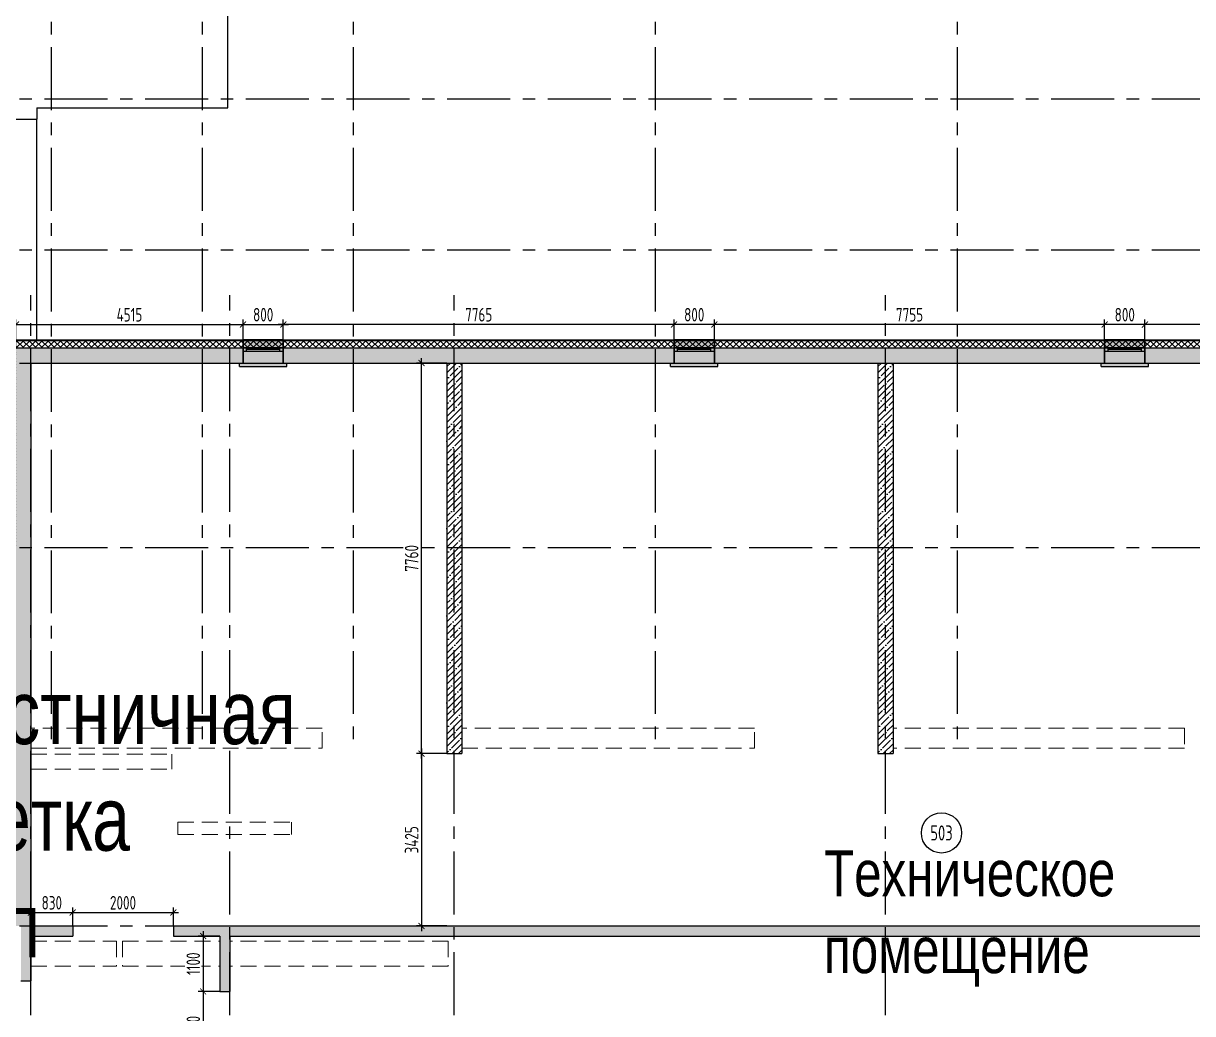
# Model space of a CAD drawing. Header units: millimetres. Extents: x -106726 to 8952771, y -150083 to 686385.
# Drawn here: x 17015 to 40248, y 498219 to 517895 of the extents above; entities that cross this region are included whole.
import ezdxf
from ezdxf import colors
from ezdxf.entities.mleader import LeaderData, LeaderLine
from ezdxf.enums import TextEntityAlignment as Align
from ezdxf.math import Vec2, Vec3

# ---------------------------------------------------------------- set-up
doc = ezdxf.new("R2018")
doc.units = ezdxf.units.MM
doc.linetypes.add('CENTER', pattern=[2, 1.25, -0.25, 0.25, -0.25])
doc.linetypes.add('DASHED', pattern=[19.05, 12.7, -6.35])
doc.layers.get('Defpoints').update_dxf_attribs({"color": 8})
doc.layers.add('АР_Названия помещений', color=124, linetype='Continuous', lineweight=5, plot=False)
doc.layers.add('АР_Номер помещения', color=1, linetype='Continuous', lineweight=25)
doc.styles.add('ISOCPEUR', font='isocpeur.ttf', dxfattribs={"width": 0.7})
doc.styles.get("Standard").update_dxf_attribs({"font": 'arial.ttf'})
doc.dimstyles.new('R_100', dxfattribs={"dimtxt": 270, "dimasz": 120, "dimexe": 100, "dimexo": 0, "dimgap": 60, "dimtad": 1, "dimdec": 0, "dimrnd": 5, "dimzin": 0, "dimdsep": 46, "dimtxsty": 'ISOCPEUR', "dimblk": 'ARCHTICK', "dimcen": 0, "dimdle": 100, "dimclrd": 256, "dimclre": 256, "dimclrt": 256, "dimadec": 0, "dimazin": 0, "dimtfac": 2, "dimtdec": 0, "dimtofl": 0, "dimtmove": 1, "dimatfit": 3, "dimfxl": 1, "dimtvp": 3, "dimtfill": 1, "dimtolj": 1, "dimtzin": 0, "dimarcsym": 0})
pattern_1 = [(45, (-945096.63, 529153.53), (-61.871843, 61.871843), []), (135, (-945096.63, 529153.53), (-61.871843, -61.871843), [])]

# ---------------------------------------------------------------- blocks, each defined once
blk = doc.blocks.new('*U327')
h = blk.add_hatch(color=8)
h.dxf.hatch_style = 1
h.paths.add_polyline_path([(-870, -310), (70, -310), (70, -240), (0, -240), (0, 220), (-800, 220), (-800, -240), (-870, -240)])
at = {"color": 8, "lineweight": 30}
for p, q in [((-800, -240), (-800, 220)), ((0, -240), (0, 220))]:
    blk.add_line(p, q, dxfattribs=at)
at = {"color": 8}
for p, q in [((0, 220), (-800, 220)), ((-800, 70), (0, 70)), ((-800, 0), (0, 0)), ((-730, 0), (-730, 70)), ((-730, 35), (-70, 35)), ((-70, 0), (-70, 70)), ((-870, -310), (-870, -240)), ((-870, -240), (-800, -240)), ((-870, -310), (70, -310)), ((0, -240), (70, -240)), ((70, -310), (70, -240))]:
    blk.add_line(p, q, dxfattribs=at)
blk = doc.blocks.new('_ArchTick')
at = {"color": 8, "linetype": 'ByBlock', "const_width": 0.15}
blk.add_lwpolyline([(-0.5, -0.5), (0.5, 0.5)], dxfattribs=at)
blk = doc.blocks.new('*D703')
at = {"color": 8, "lineweight": -2, "ltscale": 100, "transparency": 16777216}
for p, q in [((20920, 498660), (20486, 498660)), ((20586, 498760), (20586, 497090)), ((20920, 497190), (20486, 497190))]:
    blk.add_line(p, q, dxfattribs=at)
at = {"layer": 'Defpoints', "color": 0, "ltscale": 100, "transparency": 16777216}
for p in [(20920, 498660), (20586, 497190), (20920, 497190)]:
    blk.add_point(p, dxfattribs=at)
at = {"color": 8, "lineweight": -2, "ltscale": 100, "transparency": 16777216, "xscale": 120, "yscale": 120, "zscale": 120}
for p, rotation in [((20586, 498660), 90), ((20586, 497190), 270)]:
    blk.add_blockref('_ArchTick', p, dxfattribs=dict(at, rotation=rotation))
at = {"color": 8, "lineweight": 30, "ltscale": 100, "transparency": 16777216, "insert": (20391, 497925), "char_height": 270, "attachment_point": 5, "rotation": 90, "style": 'ISOCPEUR', "bg_fill": 3, "box_fill_scale": 1.1, "bg_fill_color": 256, "bg_fill_true_color": 13158600, "bg_fill_transparency": 0}
blk.add_mtext('\\A1;1470', dxfattribs=at)
blk = doc.blocks.new('*D706')
at = {"color": 8, "lineweight": -2, "ltscale": 100, "transparency": 16777216}
for p, q in [((20920, 499760), (20486, 499760)), ((20586, 499860), (20586, 498560)), ((20920, 498660), (20486, 498660))]:
    blk.add_line(p, q, dxfattribs=at)
at = {"layer": 'Defpoints', "color": 0, "ltscale": 100, "transparency": 16777216}
for p in [(20920, 499760), (20586, 498660), (20920, 498660)]:
    blk.add_point(p, dxfattribs=at)
at = {"color": 8, "lineweight": -2, "ltscale": 100, "transparency": 16777216, "xscale": 120, "yscale": 120, "zscale": 120}
for p, rotation in [((20586, 499760), 90), ((20586, 498660), 270)]:
    blk.add_blockref('_ArchTick', p, dxfattribs=dict(at, rotation=rotation))
at = {"color": 8, "lineweight": 30, "ltscale": 100, "transparency": 16777216, "insert": (20391, 499210), "char_height": 270, "attachment_point": 5, "rotation": 90, "style": 'ISOCPEUR', "bg_fill": 3, "box_fill_scale": 1.1, "bg_fill_color": 256, "bg_fill_true_color": 13158600, "bg_fill_transparency": 0}
blk.add_mtext('\\A1;1100', dxfattribs=at)
blk = doc.blocks.new('*D674')
at = {"color": 8, "lineweight": -2, "ltscale": 100, "transparency": 16777216}
for p, q in [((17065, 500226), (18095, 500226)), ((17165, 499960), (17165, 500326)), ((17995, 499960), (17995, 500326))]:
    blk.add_line(p, q, dxfattribs=at)
at = {"layer": 'Defpoints', "color": 0, "ltscale": 100, "transparency": 16777216}
for p in [(17995, 500226), (17165, 499960), (17995, 499960)]:
    blk.add_point(p, dxfattribs=at)
at = {"color": 8, "lineweight": -2, "ltscale": 100, "transparency": 16777216, "xscale": 120, "yscale": 120, "zscale": 120, "rotation": 180}
blk.add_blockref('_ArchTick', (17165, 500226), dxfattribs=at)
at = {"color": 8, "lineweight": -2, "ltscale": 100, "transparency": 16777216, "xscale": 120, "yscale": 120, "zscale": 120}
blk.add_blockref('_ArchTick', (17995, 500226), dxfattribs=at)
at = {"color": 8, "lineweight": 30, "ltscale": 100, "transparency": 16777216, "insert": (17580, 500421), "char_height": 270, "attachment_point": 5, "style": 'ISOCPEUR', "bg_fill": 3, "box_fill_scale": 1.1, "bg_fill_color": 256, "bg_fill_true_color": 13158600, "bg_fill_transparency": 0}
blk.add_mtext('\\A1;830', dxfattribs=at)
blk = doc.blocks.new('*D675')
at = {"color": 8, "lineweight": -2, "ltscale": 100, "transparency": 16777216}
for p, q in [((17895, 500226), (20095, 500226)), ((17995, 499960), (17995, 500326)), ((19995, 499960), (19995, 500326))]:
    blk.add_line(p, q, dxfattribs=at)
at = {"layer": 'Defpoints', "color": 0, "ltscale": 100, "transparency": 16777216}
for p in [(19995, 500226), (17995, 499960), (19995, 499960)]:
    blk.add_point(p, dxfattribs=at)
at = {"color": 8, "lineweight": -2, "ltscale": 100, "transparency": 16777216, "xscale": 120, "yscale": 120, "zscale": 120, "rotation": 180}
blk.add_blockref('_ArchTick', (17995, 500226), dxfattribs=at)
at = {"color": 8, "lineweight": -2, "ltscale": 100, "transparency": 16777216, "xscale": 120, "yscale": 120, "zscale": 120}
blk.add_blockref('_ArchTick', (19995, 500226), dxfattribs=at)
at = {"color": 8, "lineweight": 30, "ltscale": 100, "transparency": 16777216, "insert": (18995, 500421), "char_height": 270, "attachment_point": 5, "style": 'ISOCPEUR', "bg_fill": 3, "box_fill_scale": 1.1, "bg_fill_color": 256, "bg_fill_true_color": 13158600, "bg_fill_transparency": 0}
blk.add_mtext('\\A1;2000', dxfattribs=at)
blk = doc.blocks.new('*D676')
at = {"color": 8, "lineweight": -2, "ltscale": 100, "transparency": 16777216}
for p, q in [((24925, 503485), (24925, 499860)), ((25430, 503385), (24825, 503385)), ((25430, 499960), (24825, 499960))]:
    blk.add_line(p, q, dxfattribs=at)
at = {"layer": 'Defpoints', "color": 0, "ltscale": 100, "transparency": 16777216}
for p in [(25430, 503385), (24925, 499960), (25430, 499960)]:
    blk.add_point(p, dxfattribs=at)
at = {"color": 8, "lineweight": -2, "ltscale": 100, "transparency": 16777216, "xscale": 120, "yscale": 120, "zscale": 120}
for p, rotation in [((24925, 503385), 90), ((24925, 499960), 270)]:
    blk.add_blockref('_ArchTick', p, dxfattribs=dict(at, rotation=rotation))
at = {"color": 8, "lineweight": 30, "ltscale": 100, "transparency": 16777216, "insert": (24730, 501672), "char_height": 270, "attachment_point": 5, "rotation": 90, "style": 'ISOCPEUR', "bg_fill": 3, "box_fill_scale": 1.1, "bg_fill_color": 256, "bg_fill_true_color": 13158600, "bg_fill_transparency": 0}
blk.add_mtext('\\A1;3425', dxfattribs=at)
blk = doc.blocks.new('*D677')
at = {"color": 8, "lineweight": -2, "ltscale": 100, "transparency": 16777216}
for p, q in [((25430, 511145), (24825, 511145)), ((24925, 503285), (24925, 511245)), ((25430, 503385), (24825, 503385))]:
    blk.add_line(p, q, dxfattribs=at)
at = {"layer": 'Defpoints', "color": 0, "ltscale": 100, "transparency": 16777216}
for p in [(24925, 511145), (25430, 511145), (25430, 503385)]:
    blk.add_point(p, dxfattribs=at)
at = {"color": 8, "lineweight": -2, "ltscale": 100, "transparency": 16777216, "xscale": 120, "yscale": 120, "zscale": 120}
for p, rotation in [((24925, 511145), 90), ((24925, 503385), 270)]:
    blk.add_blockref('_ArchTick', p, dxfattribs=dict(at, rotation=rotation))
at = {"color": 8, "lineweight": 30, "ltscale": 100, "transparency": 16777216, "insert": (24730, 507265), "char_height": 270, "attachment_point": 5, "rotation": 90, "style": 'ISOCPEUR', "bg_fill": 3, "box_fill_scale": 1.1, "bg_fill_color": 256, "bg_fill_true_color": 13158600, "bg_fill_transparency": 0}
blk.add_mtext('\\A1;7760', dxfattribs=at)
blk = doc.blocks.new('*D678')
at = {"color": 8, "lineweight": -2, "ltscale": 100, "transparency": 16777216}
for p, q in [((16765, 511911), (21480, 511911)), ((16865, 511445), (16865, 512011)), ((21380, 511445), (21380, 512011))]:
    blk.add_line(p, q, dxfattribs=at)
at = {"layer": 'Defpoints', "color": 0, "ltscale": 100, "transparency": 16777216}
for p in [(21380, 511911), (16865, 511445), (21380, 511445)]:
    blk.add_point(p, dxfattribs=at)
at = {"color": 8, "lineweight": -2, "ltscale": 100, "transparency": 16777216, "xscale": 120, "yscale": 120, "zscale": 120, "rotation": 180}
blk.add_blockref('_ArchTick', (16865, 511911), dxfattribs=at)
at = {"color": 8, "lineweight": -2, "ltscale": 100, "transparency": 16777216, "xscale": 120, "yscale": 120, "zscale": 120}
blk.add_blockref('_ArchTick', (21380, 511911), dxfattribs=at)
at = {"color": 8, "lineweight": 30, "ltscale": 100, "transparency": 16777216, "insert": (19123, 512106), "char_height": 270, "attachment_point": 5, "style": 'ISOCPEUR', "bg_fill": 3, "box_fill_scale": 1.1, "bg_fill_color": 256, "bg_fill_true_color": 13158600, "bg_fill_transparency": 0}
blk.add_mtext('\\A1;4515', dxfattribs=at)
blk = doc.blocks.new('*D679')
at = {"color": 8, "lineweight": -2, "ltscale": 100, "transparency": 16777216}
for p, q in [((21280, 511911), (22280, 511911)), ((21380, 511605), (21380, 512011)), ((22180, 511605), (22180, 512011))]:
    blk.add_line(p, q, dxfattribs=at)
at = {"layer": 'Defpoints', "color": 0, "ltscale": 100, "transparency": 16777216}
for p in [(22180, 511911), (21380, 511605), (22180, 511605)]:
    blk.add_point(p, dxfattribs=at)
at = {"color": 8, "lineweight": -2, "ltscale": 100, "transparency": 16777216, "xscale": 120, "yscale": 120, "zscale": 120, "rotation": 180}
blk.add_blockref('_ArchTick', (21380, 511911), dxfattribs=at)
at = {"color": 8, "lineweight": -2, "ltscale": 100, "transparency": 16777216, "xscale": 120, "yscale": 120, "zscale": 120}
blk.add_blockref('_ArchTick', (22180, 511911), dxfattribs=at)
at = {"color": 8, "lineweight": 30, "ltscale": 100, "transparency": 16777216, "insert": (21780, 512106), "char_height": 270, "attachment_point": 5, "style": 'ISOCPEUR', "bg_fill": 3, "box_fill_scale": 1.1, "bg_fill_color": 256, "bg_fill_true_color": 13158600, "bg_fill_transparency": 0}
blk.add_mtext('\\A1;800', dxfattribs=at)
blk = doc.blocks.new('*D680')
at = {"color": 8, "lineweight": -2, "ltscale": 100, "transparency": 16777216}
for p, q in [((30045, 511911), (22080, 511911)), ((22180, 511605), (22180, 512011)), ((29945, 511605), (29945, 512011))]:
    blk.add_line(p, q, dxfattribs=at)
at = {"layer": 'Defpoints', "color": 0, "ltscale": 100, "transparency": 16777216}
for p in [(22180, 511911), (22180, 511605), (29945, 511605)]:
    blk.add_point(p, dxfattribs=at)
at = {"color": 8, "lineweight": -2, "ltscale": 100, "transparency": 16777216, "xscale": 120, "yscale": 120, "zscale": 120, "rotation": 180}
blk.add_blockref('_ArchTick', (22180, 511911), dxfattribs=at)
at = {"color": 8, "lineweight": -2, "ltscale": 100, "transparency": 16777216, "xscale": 120, "yscale": 120, "zscale": 120}
blk.add_blockref('_ArchTick', (29945, 511911), dxfattribs=at)
at = {"color": 8, "lineweight": 30, "ltscale": 100, "transparency": 16777216, "insert": (26063, 512106), "char_height": 270, "attachment_point": 5, "style": 'ISOCPEUR', "bg_fill": 3, "box_fill_scale": 1.1, "bg_fill_color": 256, "bg_fill_true_color": 13158600, "bg_fill_transparency": 0}
blk.add_mtext('\\A1;7765', dxfattribs=at)
blk = doc.blocks.new('*D681')
at = {"color": 8, "lineweight": -2, "ltscale": 100, "transparency": 16777216}
for p, q in [((30845, 511911), (29845, 511911)), ((29945, 511605), (29945, 512011)), ((30745, 511605), (30745, 512011))]:
    blk.add_line(p, q, dxfattribs=at)
at = {"layer": 'Defpoints', "color": 0, "ltscale": 100, "transparency": 16777216}
for p in [(29945, 511911), (29945, 511605), (30745, 511605)]:
    blk.add_point(p, dxfattribs=at)
at = {"color": 8, "lineweight": -2, "ltscale": 100, "transparency": 16777216, "xscale": 120, "yscale": 120, "zscale": 120, "rotation": 180}
blk.add_blockref('_ArchTick', (29945, 511911), dxfattribs=at)
at = {"color": 8, "lineweight": -2, "ltscale": 100, "transparency": 16777216, "xscale": 120, "yscale": 120, "zscale": 120}
blk.add_blockref('_ArchTick', (30745, 511911), dxfattribs=at)
at = {"color": 8, "lineweight": 30, "ltscale": 100, "transparency": 16777216, "insert": (30345, 512106), "char_height": 270, "attachment_point": 5, "style": 'ISOCPEUR', "bg_fill": 3, "box_fill_scale": 1.1, "bg_fill_color": 256, "bg_fill_true_color": 13158600, "bg_fill_transparency": 0}
blk.add_mtext('\\A1;800', dxfattribs=at)
blk = doc.blocks.new('*D682')
at = {"color": 8, "lineweight": -2, "ltscale": 100, "transparency": 16777216}
for p, q in [((38600, 511911), (30645, 511911)), ((30745, 511605), (30745, 512011)), ((38500, 511605), (38500, 512011))]:
    blk.add_line(p, q, dxfattribs=at)
at = {"layer": 'Defpoints', "color": 0, "ltscale": 100, "transparency": 16777216}
for p in [(30745, 511911), (30745, 511605), (38500, 511605)]:
    blk.add_point(p, dxfattribs=at)
at = {"color": 8, "lineweight": -2, "ltscale": 100, "transparency": 16777216, "xscale": 120, "yscale": 120, "zscale": 120, "rotation": 180}
blk.add_blockref('_ArchTick', (30745, 511911), dxfattribs=at)
at = {"color": 8, "lineweight": -2, "ltscale": 100, "transparency": 16777216, "xscale": 120, "yscale": 120, "zscale": 120}
blk.add_blockref('_ArchTick', (38500, 511911), dxfattribs=at)
at = {"color": 8, "lineweight": 30, "ltscale": 100, "transparency": 16777216, "insert": (34623, 512106), "char_height": 270, "attachment_point": 5, "style": 'ISOCPEUR', "bg_fill": 3, "box_fill_scale": 1.1, "bg_fill_color": 256, "bg_fill_true_color": 13158600, "bg_fill_transparency": 0}
blk.add_mtext('\\A1;7755', dxfattribs=at)
blk = doc.blocks.new('*D683')
at = {"color": 8, "lineweight": -2, "ltscale": 100, "transparency": 16777216}
for p, q in [((39400, 511911), (38400, 511911)), ((38500, 511605), (38500, 512011)), ((39300, 511605), (39300, 512011))]:
    blk.add_line(p, q, dxfattribs=at)
at = {"layer": 'Defpoints', "color": 0, "ltscale": 100, "transparency": 16777216}
for p in [(38500, 511911), (38500, 511605), (39300, 511605)]:
    blk.add_point(p, dxfattribs=at)
at = {"color": 8, "lineweight": -2, "ltscale": 100, "transparency": 16777216, "xscale": 120, "yscale": 120, "zscale": 120, "rotation": 180}
blk.add_blockref('_ArchTick', (38500, 511911), dxfattribs=at)
at = {"color": 8, "lineweight": -2, "ltscale": 100, "transparency": 16777216, "xscale": 120, "yscale": 120, "zscale": 120}
blk.add_blockref('_ArchTick', (39300, 511911), dxfattribs=at)
at = {"color": 8, "lineweight": 30, "ltscale": 100, "transparency": 16777216, "insert": (38900, 512106), "char_height": 270, "attachment_point": 5, "style": 'ISOCPEUR', "bg_fill": 3, "box_fill_scale": 1.1, "bg_fill_color": 256, "bg_fill_true_color": 13158600, "bg_fill_transparency": 0}
blk.add_mtext('\\A1;800', dxfattribs=at)
blk = doc.blocks.new('*D684')
at = {"color": 8, "lineweight": -2, "ltscale": 100, "transparency": 16777216}
for p, q in [((47285, 511911), (39200, 511911)), ((39300, 511605), (39300, 512011)), ((47185, 511595), (47185, 512011))]:
    blk.add_line(p, q, dxfattribs=at)
at = {"layer": 'Defpoints', "color": 0, "ltscale": 100, "transparency": 16777216}
for p in [(39300, 511911), (39300, 511605), (47185, 511595)]:
    blk.add_point(p, dxfattribs=at)
at = {"color": 8, "lineweight": -2, "ltscale": 100, "transparency": 16777216, "xscale": 120, "yscale": 120, "zscale": 120, "rotation": 180}
blk.add_blockref('_ArchTick', (39300, 511911), dxfattribs=at)
at = {"color": 8, "lineweight": -2, "ltscale": 100, "transparency": 16777216, "xscale": 120, "yscale": 120, "zscale": 120}
blk.add_blockref('_ArchTick', (47185, 511911), dxfattribs=at)
at = {"color": 8, "lineweight": 30, "ltscale": 100, "transparency": 16777216, "insert": (43243, 512106), "char_height": 270, "attachment_point": 5, "style": 'ISOCPEUR', "bg_fill": 3, "box_fill_scale": 1.1, "bg_fill_color": 256, "bg_fill_true_color": 13158600, "bg_fill_transparency": 0}
blk.add_mtext('\\A1;7885', dxfattribs=at)
blk = doc.blocks.new('_DotSmall')
at = {"color": 8, "linetype": 'ByBlock', "const_width": 0.5}
blk.add_lwpolyline([(-0.0625, 0, 1), (0.0625, 0, 1)], format="xyb", close=True, dxfattribs=at)
blk = doc.blocks.new('*U319')
at = {"layer": 'АР_Номер помещения', "color": 8}
blk.add_circle((-15816, 2772), 400, dxfattribs=at)
at = {"color": 8, "style": 'ISOCPEUR', "width": 0.7, "flags": 1}
blk.add_attdef('КАТЕГОРИЯ', (-499, -2092), '', height=250, dxfattribs=at)
at = {"layer": 'АР_Номер помещения', "color": 8, "style": 'ISOCPEUR', "width": 0.7}
blk.add_attdef('НОМЕР_ПОМЕЩЕНИЯ', text='', height=300, dxfattribs=at).set_placement((-15816, 2772), align=Align.MIDDLE_CENTER)
blk = doc.blocks.new('*U320')
at = {"layer": 'АР_Номер помещения', "color": 8}
blk.add_circle((-15802, 2231), 400, dxfattribs=at)
at = {"color": 8, "style": 'ISOCPEUR', "width": 0.7, "flags": 1}
blk.add_attdef('КАТЕГОРИЯ', (-499, -2092), '', height=250, dxfattribs=at)
at = {"layer": 'АР_Номер помещения', "color": 8, "style": 'ISOCPEUR', "width": 0.7}
blk.add_attdef('НОМЕР_ПОМЕЩЕНИЯ', text='', height=300, dxfattribs=at).set_placement((-15802, 2231), align=Align.MIDDLE_CENTER)

msp = doc.modelspace()

# ---------------------------------------------------------------- hatches: boundary and pattern name
at = {"ltscale": 100}
h = msp.add_hatch(dxfattribs=at)
h.set_pattern_fill('ANSI37', color=256, scale=700)
h.set_pattern_definition(pattern_1)
edge = h.paths.add_edge_path()
edge.add_line((37731.6, 488221), (37788.5, 488162.1))
edge.add_line((37788.5, 488162.1), (37500.8, 487884.2))
edge.add_line((37500.8, 487884.2), (37444.6, 487942.3))
edge.add_arc((34355.1, 491410.5), 4644.7, 272.34376, 311.69596, ccw=False)
edge.add_line((34545, 486769.7), (34545, 486690))
edge.add_line((34545, 486690), (34345, 486690))
edge.add_line((34345, 486690), (34345, 486615.7))
edge.add_arc((34353.6, 491413.4), 4797.6, 269.89675, 358.52663)
edge.add_line((39149.7, 491290), (47385, 491290))
edge.add_line((47385, 491290), (47385, 486100))
edge.add_line((47385, 486100), (55265, 486100))
edge.add_line((55265, 486100), (55265, 479750))
edge.add_line((55265, 479750), (68665, 479750))
edge.add_line((68665, 479750), (68665, 489760))
edge.add_line((68665, 489760), (62315, 489760))
edge.add_line((62315, 489760), (62315, 507630))
edge.add_line((62315, 507630), (51815, 507630))
edge.add_line((51815, 507630), (51815, 511595))
edge.add_line((51815, 511595), (16715, 511595))
edge.add_line((16715, 511595), (16715, 507630))
edge.add_line((16715, 507630), (11889.8, 507630))
edge.add_line((11889.8, 507630), (11889.8, 507480))
edge.add_line((11889.8, 507480), (16865, 507480))
edge.add_line((16865, 507480), (16865, 511445))
edge.add_line((16865, 511445), (51665, 511445))
edge.add_line((51665, 511445), (51665, 507480))
edge.add_line((51665, 507480), (62165, 507480))
edge.add_line((62165, 507480), (62165, 489610))
edge.add_line((62165, 489610), (68515, 489610))
edge.add_line((68515, 489610), (68515, 479900))
edge.add_line((68515, 479900), (55415, 479900))
edge.add_line((55415, 479900), (55415, 486250))
edge.add_line((55415, 486250), (47535, 486250))
edge.add_line((47535, 486250), (47535, 491440))
edge.add_line((47535, 491440), (38999.7, 491440))
edge.add_arc((34355.1, 491410.5), 4644.7, -43.36822, 0.36411, ccw=False)
h = msp.add_hatch(dxfattribs=at)
h.set_pattern_fill('ANSI35', color=256, scale=700)
h.set_pattern_definition([(45, (-951587.81, 589999.9), (-123.743687, 123.743687), []), (45, (-951464.07, 589999.9), (-123.743687, 123.743687), [218.75, -43.75, 0, -43.75])])
h.paths.add_polyline_path([(17995, 499760), (17995, 499960), (17165, 499960), (17165, 511145), (51365, 511145), (51365, 511445), (16865, 511445), (16865, 507480), (16865, 507280), (16865, 499960), (16965, 499960), (16965, 498870), (17165, 498870), (17165, 499760)])
h.paths.add_polyline_path([(19995, 499960), (19995, 499760), (20920, 499760), (20920, 498660), (21120, 498660), (21120, 499760), (40410, 499760), (40410, 499960)])
h = msp.add_hatch(dxfattribs=at)
h.set_pattern_fill('ANSI35', color=256, scale=700)
h.set_pattern_definition([(45, (-948772.81, 601934.54), (-123.743687, 123.743687), []), (45, (-948649.07, 601934.54), (-123.743687, 123.743687), [218.75, -43.75, 0, -43.75])])
h.paths.add_polyline_path([(25730, 511145), (25430, 511145), (25430, 503384.6), (25730, 503384.6)])
h = msp.add_hatch(dxfattribs=at)
h.set_pattern_fill('ANSI35', color=256, scale=700)
h.set_pattern_definition([(45, (-940207.81, 601934.54), (-123.743687, 123.743687), []), (45, (-940084.07, 601934.54), (-123.743687, 123.743687), [218.75, -43.75, 0, -43.75])])
h.paths.add_polyline_path([(34295, 511145), (33995, 511145), (33995, 503384.6), (34295, 503384.6)])
h = msp.add_hatch(dxfattribs=at)
h.set_pattern_fill('ANSI37', color=256, scale=700)
h.set_pattern_definition(pattern_1)
edge = h.paths.add_edge_path()
edge.add_line((34345, 486690), (34145, 486690))
edge.add_line((34145, 486690), (34145, 486768.6))
edge.add_arc((34310.5, 491389.1), 4623.4, 228.34818, 267.94848, ccw=False)
edge.add_line((31237.8, 487934.5), (31189.3, 487884.2))
edge.add_line((31189.3, 487884.2), (30901.5, 488162.1))
edge.add_line((30901.5, 488162.1), (30950.7, 488213))
edge.add_arc((34310.5, 491389.1), 4623.4, 179.36883, 223.38962, ccw=False)
edge.add_line((29687.4, 491440), (21120, 491440))
edge.add_line((21120, 491440), (21120, 486250))
edge.add_line((21120, 486250), (13000, 486250))
edge.add_line((13000, 486250), (13000, 479900))
edge.add_line((13000, 479900), (-100, 479900))
edge.add_line((-100, 479900), (-100, 489610))
edge.add_line((-100, 489610), (6250, 489610))
edge.add_line((6250, 489610), (6250, 507480))
edge.add_line((6250, 507480), (11889.8, 507480))
edge.add_line((11889.8, 507480), (11889.8, 507630))
edge.add_line((11889.8, 507630), (6100, 507630))
edge.add_line((6100, 507630), (6100, 489760))
edge.add_line((6100, 489760), (-250, 489760))
edge.add_line((-250, 489760), (-250, 479750))
edge.add_line((-250, 479750), (13150, 479750))
edge.add_line((13150, 479750), (13150, 486100))
edge.add_line((13150, 486100), (21270, 486100))
edge.add_line((21270, 486100), (21270, 491290))
edge.add_line((21270, 491290), (29537.4, 491290))
edge.add_arc((34314.5, 491393.9), 4778.3, 181.24594, 270.36543)
edge.add_line((34345, 486615.7), (34345, 486690))

# ---------------------------------------------------------------- linework, layer by layer
at = {"linetype": 'CENTER', "ltscale": 1000}
for p, q in [((17569.9, 557423.1), (17569.9, 503425.1)), ((20569.9, 557423.1), (20569.9, 503425.1)), ((23569.9, 557423.1), (23569.9, 503425.1)), ((29569.9, 557423.1), (29569.9, 503425.1)), ((35569.9, 557423.1), (35569.9, 503425.1)), ((-12563.8, 516395), (70614.6, 516395)), ((-12563.8, 513395), (70614.6, 513395)), ((17165, 478188.7), (17165, 512496.2)), ((21120, 478188.7), (21120, 512496.2)), ((25575, 478188.7), (25575, 512496.2)), ((34145, 478188.7), (34145, 512496.2)), ((-12563.8, 511145), (70614.6, 511145)), ((-12563.8, 507480), (71033.4, 507480)), ((-12563.8, 499960), (71033.4, 499960))]:
    msp.add_line(p, q, dxfattribs=at)
at = {"ltscale": 100}
for p, q in [((21080, 516220), (21080, 524240)), ((17279.8, 516220), (21080, 516220)), ((16705, 511605), (51825, 511605)), ((16715, 511595), (51815, 511595)), ((16865, 511445), (51665, 511445)), ((17165, 511145), (51365, 511145)), ((17165, 511145), (17165, 499960)), ((25430, 511145), (25430, 503384.6)), ((25730, 511145), (25730, 503384.6)), ((33995, 511145), (33995, 503384.6)), ((34295, 511145), (34294.9, 503384.6)), ((25430, 503384.6), (25730, 503384.6)), ((33995, 503384.6), (34295, 503384.6)), ((17165, 499960), (17995, 499960)), ((17165, 499760), (17165, 498870)), ((17165, 499760), (17995, 499760)), ((19995, 499960), (51365, 499960)), ((19995, 499760), (20920, 499760)), ((20920, 499760), (20920, 498660)), ((21120, 499760), (51365, 499760)), ((21120, 499760), (21120, 498660)), ((16965, 498870), (17165, 498870)), ((20920, 498660), (21120, 498660))]:
    msp.add_line(p, q, dxfattribs=at)
at = {"linetype": 'DASHED', "lineweight": 0, "ltscale": 25}
for p, q in [((22954.5, 503494.6), (22954.5, 503892.8)), ((31543, 503494.6), (31543, 503892.8)), ((25455, 499660), (21120, 499660)), ((25455, 499660), (25455, 499158.8)), ((25455, 499158.8), (21120, 499158.8))]:
    msp.add_line(p, q, dxfattribs=at)
at = {"ltscale": 100}
for points in [[(17279.8, 516220), (17279.8, 515990.2)], [(16769.8, 515990), (17279.8, 515990.2)], [(17279.8, 511605), (17279.8, 515990.2)], [(17995, 499960), (17995, 499760)], [(19995, 499960), (19995, 499760)]]:
    msp.add_lwpolyline(points, dxfattribs=at)
at = {"linetype": 'DASHED', "lineweight": 0, "ltscale": 25}
for points in [[(22954.5, 503892.8), (17165, 503892.8)], [(31543, 503892.8), (25730, 503892.8)], [(40086.3, 503892.8), (34294.9, 503892.8)], [(40086.3, 503892.8), (40086.3, 503494.6), (34295, 503494.6)], [(17165, 503494.6), (22954.5, 503494.6)], [(25730, 503494.6), (31543, 503494.6)], [(17165, 503374.6), (19965.3, 503374.6)], [(19965.3, 503075.8), (19965.3, 503374.6)], [(17165, 503075.8), (19965.3, 503075.8)], [(20085.3, 502023), (20085.2, 501777.7)], [(20085.3, 502023), (22342.3, 502023)], [(22342.6, 501777.9), (22342.3, 502023)], [(20085.3, 501777.7), (22342.4, 501777.9)], [(17165, 499660), (18865, 499660)], [(18865, 499660), (18865, 499158.8)], [(18985, 499660), (18985, 499158.8)], [(18985, 499660), (20920, 499660)], [(17165, 499158.8), (18865, 499158.8)], [(18985, 499158.8), (20920, 499158.8)]]:
    msp.add_lwpolyline(points, dxfattribs=at)

# ---------------------------------------------------------------- block references
for p in [(22180, 511385), (30745, 511385), (39300, 511385)]:
    msp.add_blockref('*U327', p)
ref = msp.add_blockref('*U320', (51060.3, 499578.3))
ref.add_attrib('НОМЕР_ПОМЕЩЕНИЯ', '503', dxfattribs={"layer": 'АР_Номер помещения', "color": 8, "height": 300, "style": 'ISOCPEUR', "width": 0.7}).set_placement((35258.4, 501808.8), align=Align.MIDDLE_CENTER)
lines = msp.add_mtext('\\W0.8000;Техническое помещение', dxfattribs={"layer": 'АР_Названия помещений', "color": 8, "insert": (32924.9, 501466.3), "char_height": 916.195, "width": 926.94, "attachment_point": 1})
ref.add_attrib('ИМЯ_ПОМЕЩЕНИЯ', '', (32924.9, 501466.3), dxfattribs={"flags": 104}).embed_mtext(lines)

# ---------------------------------------------------------------- next in the draw order: dimensions: what is measured, and where the dimension line sits
at = {"lineweight": 30, "ltscale": 100}
for base, p1, p2, picture, middle in [((21380, 511911.3), (16865, 511445), (21380, 511445), '*D678', (19122.5, 512106.3)), ((17995, 500226.3), (17165, 499960), (17995, 499960), '*D674', (17580, 500421.3))]:
    dim = msp.add_linear_dim(base=base, p1=p1, p2=p2, dimstyle='R_100', override={"dimpost": '\\X', "dimclrd": 8, "dimclre": 8, "dimclrt": 8, "dimfxl": 2.5, "dimarcsym": 1}, dxfattribs=at)
    dim.commit()
    dim.dimension.update_dxf_attribs({"geometry": picture, "text_midpoint": middle})
for base, p1, p2, picture, middle in [((24925.4, 499960), (25430, 503384.6), (25430, 499960), '*D676', (24730.4, 501672.3)), ((20586.4, 497190), (20920, 498660), (20920, 497190), '*D703', (20391.4, 497925))]:
    dim = msp.add_linear_dim(base=base, p1=p1, p2=p2, angle=90, dimstyle='R_100', override={"dimpost": '\\X', "dimclrd": 8, "dimclre": 8, "dimclrt": 8, "dimfxl": 2.5, "dimarcsym": 1}, dxfattribs=at)
    dim.commit()
    dim.dimension.update_dxf_attribs({"geometry": picture, "text_midpoint": middle})

# ---------------------------------------------------------------- next in the draw order: dimensions: what is measured, and where the dimension line sits
for base, p1, p2, picture, middle in [((22180, 511911.3), (21380, 511605), (22180, 511605), '*D679', (21780, 512106.3)), ((19995, 500226.3), (17995, 499960), (19995, 499960), '*D675', (18995, 500421.3))]:
    dim = msp.add_linear_dim(base=base, p1=p1, p2=p2, dimstyle='R_100', override={"dimpost": '\\X', "dimclrd": 8, "dimclre": 8, "dimclrt": 8, "dimfxl": 2.5, "dimarcsym": 1}, dxfattribs=at)
    dim.commit()
    dim.dimension.update_dxf_attribs({"geometry": picture, "text_midpoint": middle})
for base, p1, p2, picture, middle in [((24925.4, 511145), (25430, 503384.6), (25430, 511145), '*D677', (24730.4, 507264.8)), ((20586.4, 498660), (20920, 499760), (20920, 498660), '*D706', (20391.4, 499210))]:
    dim = msp.add_linear_dim(base=base, p1=p1, p2=p2, angle=90, dimstyle='R_100', override={"dimpost": '\\X', "dimclrd": 8, "dimclre": 8, "dimclrt": 8, "dimfxl": 2.5, "dimarcsym": 1}, dxfattribs=at)
    dim.commit()
    dim.dimension.update_dxf_attribs({"geometry": picture, "text_midpoint": middle})

# ---------------------------------------------------------------- next in the draw order: linework, layer by layer
at = {"linetype": 'CENTER', "ltscale": 1000}
msp.add_line((-12563.8, 499960), (71033.4, 499960), dxfattribs=at)

# ---------------------------------------------------------------- next in the draw order: block references
ref = msp.add_blockref('*U319', (30798, 503793.9))
ref.add_attrib('НОМЕР_ПОМЕЩЕНИЯ', '501', dxfattribs={"layer": 'АР_Номер помещения', "color": 8, "height": 300, "style": 'ISOCPEUR', "width": 0.7}).set_placement((14982.4, 506566.3), align=Align.MIDDLE_CENTER)
lines = msp.add_mtext('\\W0.8000;Лестничная клетка Тип Н2', dxfattribs={"layer": 'АР_Названия помещений', "color": 8, "insert": (15021, 504843.5), "char_height": 1270.08, "width": 926.94, "attachment_point": 1})
ref.add_attrib('ИМЯ_ПОМЕЩЕНИЯ', '', (15021, 504843.5), dxfattribs={"flags": 104}).embed_mtext(lines)

# ---------------------------------------------------------------- next in the draw order: dimensions: what is measured, and where the dimension line sits
at = {"lineweight": 30, "ltscale": 100}
dim = msp.add_linear_dim(base=(22180, 511911.3), p1=(29945, 511605), p2=(22180, 511605), dimstyle='R_100', override={"dimpost": '\\X', "dimclrd": 8, "dimclre": 8, "dimclrt": 8, "dimfxl": 2.5, "dimarcsym": 1}, dxfattribs=at)
dim.commit()
dim.dimension.update_dxf_attribs({"geometry": '*D680', "text_midpoint": (26062.5, 512106.3)})

# ---------------------------------------------------------------- next in the draw order: leaders
ml = msp.add_multileader_mtext('Standard')
ml.set_content('+13,700', color=8, style='ISOCPEUR')
ml.set_leader_properties(color=8, linetype='Continuous', lineweight=-1)
ml.set_arrow_properties(name='DOTSMALL')
ml.build(insert=Vec2(0, 0))
ml.multileader.update_dxf_attribs({"has_text_frame": 1, "text_left_attachment_type": 4, "text_right_attachment_type": 4, "dogleg_length": 100, "arrow_head_size": 180})
ctx = ml.context
ctx.base_point, ctx.char_height, ctx.arrow_head_size, ctx.landing_gap_size, ctx.plane_origin = Vec3(54221, 506541.4), 250, 180, 50, Vec3(53971.6, 505880.5)
ctx.left_attachment, ctx.right_attachment = 4, 4
notes = []
notes.append((ctx, [(0, (0, 0, 0), (0, 0), (1, 0), 1, [])]))
ctx.mtext.insert, ctx.mtext.width, ctx.mtext.line_spacing_style, ctx.mtext.flow_direction = Vec3(54271, 506874.7), 852.697, 2, 5
ml = msp.add_multileader_mtext('Standard')
ml.set_content('+15,825', color=8, style='ISOCPEUR')
ml.set_leader_properties(color=8, linetype='Continuous', lineweight=-1)
ml.set_arrow_properties(name='DOTSMALL')
ml.build(insert=Vec2(0, 0))
ml.multileader.update_dxf_attribs({"has_text_frame": 1, "text_left_attachment_type": 4, "text_right_attachment_type": 4, "dogleg_length": 100, "arrow_head_size": 180})
ctx = ml.context
ctx.base_point, ctx.char_height, ctx.arrow_head_size, ctx.landing_gap_size, ctx.plane_origin = Vec3(52211.2, 501008.3), 250, 180, 50, Vec3(52690.3, 498055.9)
ctx.left_attachment, ctx.right_attachment = 4, 4
notes.append((ctx, [(0, (0, 0, 0), (0, 0), (1, 0), 1, [])]))
ctx.mtext.insert, ctx.mtext.width, ctx.mtext.line_spacing_style, ctx.mtext.flow_direction = Vec3(52261.2, 501341.7), 852.697, 2, 5
for ctx, leaders in notes:
    for number, flags, end, landing, length, lines in leaders:
        leader = LeaderData()
        leader.index, (leader.has_last_leader_line, leader.has_dogleg_vector, leader.attachment_direction) = number, flags
        leader.last_leader_point, leader.dogleg_vector, leader.dogleg_length = Vec3(end), Vec3(landing), length
        for number, points, colour, breaks in lines:
            line = LeaderLine()
            line.index, line.vertices, line.color, line.breaks = number, Vec3.list(points), colors.encode_raw_color(colour), breaks
            leader.lines.append(line)
        ctx.leaders.append(leader)

# ---------------------------------------------------------------- next in the draw order: dimensions: what is measured, and where the dimension line sits
dim = msp.add_linear_dim(base=(29945, 511911.3), p1=(30745, 511605), p2=(29945, 511605), dimstyle='R_100', override={"dimpost": '\\X', "dimclrd": 8, "dimclre": 8, "dimclrt": 8, "dimfxl": 2.5, "dimarcsym": 1}, dxfattribs=at)
dim.commit()
dim.dimension.update_dxf_attribs({"geometry": '*D681', "text_midpoint": (30345, 512106.3)})

# ---------------------------------------------------------------- next in the draw order: leaders
ml = msp.add_multileader_mtext('Standard')
ml.set_content('+11,550', color=8, style='ISOCPEUR')
ml.set_leader_properties(color=8, linetype='Continuous', lineweight=-1)
ml.set_arrow_properties(name='DOTSMALL')
ml.build(insert=Vec2(0, 0))
ml.multileader.update_dxf_attribs({"has_text_frame": 1, "text_left_attachment_type": 4, "text_right_attachment_type": 4, "dogleg_length": 100, "arrow_head_size": 180})
ctx = ml.context
ctx.base_point, ctx.char_height, ctx.arrow_head_size, ctx.landing_gap_size, ctx.plane_origin = Vec3(24236.5, 673745.5), 250, 180, 50, Vec3(22075.3, 673154.3)
ctx.left_attachment, ctx.right_attachment = 4, 4
notes = []
notes.append((ctx, [(0, (0, 0, 0), (0, 0), (1, 0), 1, [])]))
ctx.mtext.insert, ctx.mtext.width, ctx.mtext.line_spacing_style, ctx.mtext.flow_direction = Vec3(24286.5, 674078.8), 852.697, 2, 5
for ctx, leaders in notes:
    for number, flags, end, landing, length, lines in leaders:
        leader = LeaderData()
        leader.index, (leader.has_last_leader_line, leader.has_dogleg_vector, leader.attachment_direction) = number, flags
        leader.last_leader_point, leader.dogleg_vector, leader.dogleg_length = Vec3(end), Vec3(landing), length
        for number, points, colour, breaks in lines:
            line = LeaderLine()
            line.index, line.vertices, line.color, line.breaks = number, Vec3.list(points), colors.encode_raw_color(colour), breaks
            leader.lines.append(line)
        ctx.leaders.append(leader)

# ---------------------------------------------------------------- next in the draw order: dimensions: what is measured, and where the dimension line sits
dim = msp.add_linear_dim(base=(30745, 511911.3), p1=(38500, 511605), p2=(30745, 511605), dimstyle='R_100', override={"dimpost": '\\X', "dimclrd": 8, "dimclre": 8, "dimclrt": 8, "dimfxl": 2.5, "dimarcsym": 1}, dxfattribs=at)
dim.commit()
dim.dimension.update_dxf_attribs({"geometry": '*D682', "text_midpoint": (34622.5, 512106.3)})

# ---------------------------------------------------------------- next in the draw order: leaders
ml = msp.add_multileader_mtext('Standard')
ml.set_content('+13,200', color=8, style='ISOCPEUR')
ml.set_leader_properties(color=8, linetype='Continuous', lineweight=-1)
ml.set_arrow_properties(name='DOTSMALL')
ml.build(insert=Vec2(0, 0))
ml.multileader.update_dxf_attribs({"has_text_frame": 1, "text_left_attachment_type": 4, "text_right_attachment_type": 4, "dogleg_length": 100, "arrow_head_size": 180})
ctx = ml.context
ctx.base_point, ctx.char_height, ctx.arrow_head_size, ctx.landing_gap_size, ctx.plane_origin = Vec3(29236.5, 674490.5), 250, 180, 50, Vec3(27075.3, 673899.3)
ctx.left_attachment, ctx.right_attachment = 4, 4
notes = []
notes.append((ctx, [(0, (0, 0, 0), (0, 0), (1, 0), 1, [])]))
ctx.mtext.insert, ctx.mtext.width, ctx.mtext.line_spacing_style, ctx.mtext.flow_direction = Vec3(29286.5, 674823.8), 852.697, 2, 5
for ctx, leaders in notes:
    for number, flags, end, landing, length, lines in leaders:
        leader = LeaderData()
        leader.index, (leader.has_last_leader_line, leader.has_dogleg_vector, leader.attachment_direction) = number, flags
        leader.last_leader_point, leader.dogleg_vector, leader.dogleg_length = Vec3(end), Vec3(landing), length
        for number, points, colour, breaks in lines:
            line = LeaderLine()
            line.index, line.vertices, line.color, line.breaks = number, Vec3.list(points), colors.encode_raw_color(colour), breaks
            leader.lines.append(line)
        ctx.leaders.append(leader)

# ---------------------------------------------------------------- next in the draw order: dimensions: what is measured, and where the dimension line sits
dim = msp.add_linear_dim(base=(38500, 511911.3), p1=(39300, 511605), p2=(38500, 511605), dimstyle='R_100', override={"dimpost": '\\X', "dimclrd": 8, "dimclre": 8, "dimclrt": 8, "dimfxl": 2.5, "dimarcsym": 1}, dxfattribs=at)
dim.commit()
dim.dimension.update_dxf_attribs({"geometry": '*D683', "text_midpoint": (38900, 512106.3)})

# ---------------------------------------------------------------- next in the draw order: dimensions: what is measured, and where the dimension line sits
dim = msp.add_linear_dim(base=(39300, 511911.3), p1=(47185, 511595), p2=(39300, 511605), dimstyle='R_100', override={"dimpost": '\\X', "dimclrd": 8, "dimclre": 8, "dimclrt": 8, "dimfxl": 2.5, "dimarcsym": 1}, dxfattribs=at)
dim.commit()
dim.dimension.update_dxf_attribs({"geometry": '*D684', "text_midpoint": (43242.5, 512106.3)})

doc.saveas('drawing.dxf')
